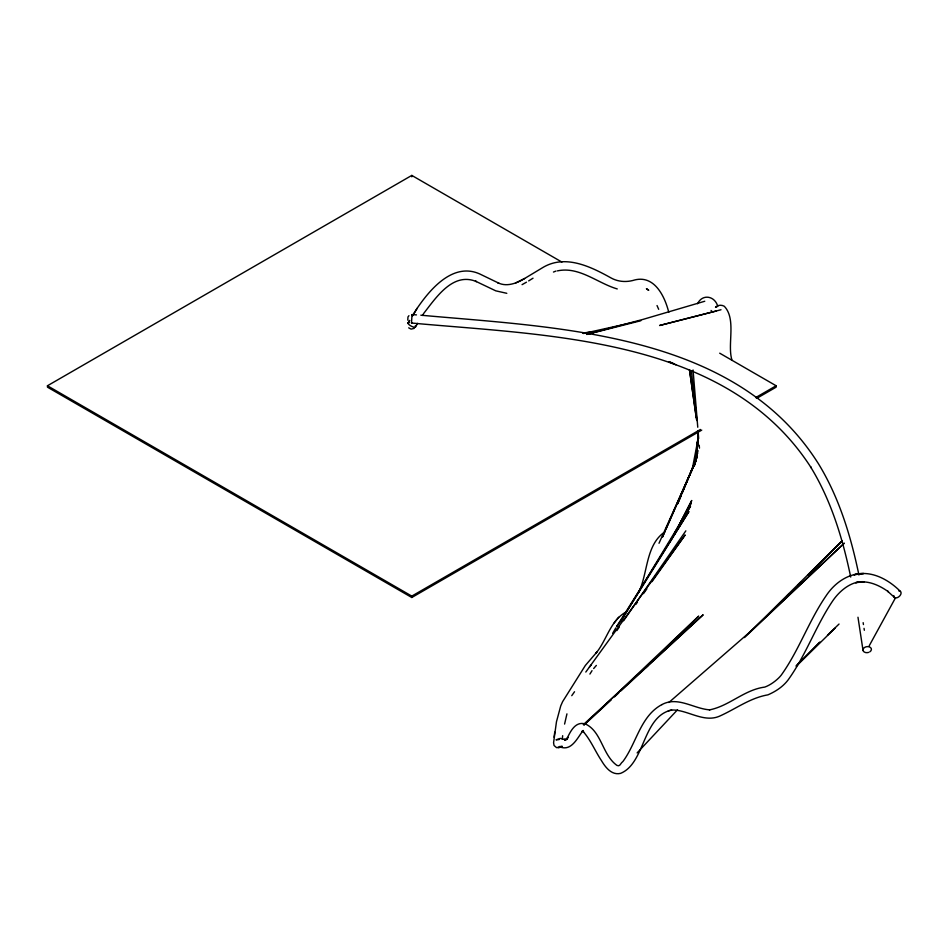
<?xml version="1.0" encoding="UTF-8"?>
<svg xmlns="http://www.w3.org/2000/svg" width="949" height="949" viewBox="0 0 949 949"><rect width="100%" height="100%" fill="white"/><g stroke="black" fill="none" stroke-linecap="round" stroke-linejoin="round"><path stroke-width="1.42" d="M697.195 457.406L697.385 451.499M697.622 444.096L698.049 430.787M697.515 453.539L697.622 450.621M697.776 446.244L698.25 433.1L697.301 447.726M696.673 457.809L696.874 454.879M696.044 457.798L696.317 454.868M696.863 448.996L698.239 434.322M696.103 458.07L696.388 455.152M696.946 449.328L698.191 436.196L696.637 449.257M626.032 612.022C610.29 620.551 606.791 640.195 595.984 653.185L596.791 652.153L585.331 665.498L562.603 701.667L560.717 705.949L556.47 721.762L553.575 742.735L554.05 745.487L556.6 747.67L562.33 746.377L559.305 746.59C571.345 752.177 577.324 737.859 583.149 730.493L582.247 731.335L582.935 730.813M562.271 739.081L562.674 735.689M695.949 455.057L696.293 452.151M696.163 454.701L698.12 438.628L691.999 470.597M554.738 732.165L554.074 737.219M694.573 464.607L697.634 450.384L694.016 466.03M564.584 724.075L566.944 713.862M694.751 464.369L697.456 452.946L694.526 464.429M694.668 464.974L697.254 455.022L694.49 464.88M694.644 464.927L697.041 456.481L694.454 464.88M638.736 592.295C647.776 573.587 645.652 546.482 663.292 532.994M411.676 322.802L411.534 323.028C548.736 335.744 727.053 336.966 811.17 467.762L810.553 466.837C831.205 500.443 842.724 538.676 850.707 577.051M677.74 503.551L696.281 458.806M677.74 503.753L681.109 495.663M682.224 492.97L695.712 460.621L662.521 536.98L664.881 531.642M666.056 528.973L695.403 462.199L659.009 543.279M674.359 534.382L691.75 500.479L674.715 533.374M677.657 528.866L691.346 502.792L670.113 541.654M869.118 645.961L895.476 597.846M677.669 529.269L690.54 506.114L621.132 620.682L616.553 626.66L688.915 511.558L621.132 620.682M612.627 633.386L615.806 627.906M515.568 283.004L524.595 278.508C517.324 283.039 506.73 287.345 497.81 282.707L498.783 283.146L479.625 273.905C453.171 262.114 430.395 288.876 417.157 308.283L412.483 315.851M415.579 326.8L417.667 323.348M422.471 315.471L423.8 313.3C436.421 297.096 453.159 271.805 476.457 281.604L475.473 281.165L495.758 290.833L506.802 293.312M408.224 322.755L409.671 320.394M412.59 315.685L417.157 308.283M408.011 323.075L409.505 320.667M589.91 674.075L592.034 670.658M412.222 315.483L412.032 314.57L411.486 322.968M574.525 691.738L571.761 695.676M585.806 672.046L685.142 534.963L651.975 581.678M616.85 630.622L619.412 626.803M623.612 620.729L685.842 530.847M635.806 604.442L637.503 602.046M643.458 593.659L646.862 588.866M408.936 315.697L407.963 316.978L407.785 320.157M614.193 622.841L618.653 617.218M589.436 667.04L591.322 664.846M697.61 303.727C701.987 294.131 713.814 295.519 717.361 305.092M593.659 668.547L596.352 665.427M637.135 752.889L677.515 709.793M796.46 665.901L819.924 642.117L796.187 665.949M787.456 595.96L789.532 593.872M797.812 585.533L800.92 582.401M808.168 575.106L842.332 540.681M842.285 540.669L744.479 637.586L844.302 543.125L748.464 633.232L668.843 702.509M796.33 666.103L834.978 628.226M645.771 667.74L647.894 665.676M653.185 660.516L659.531 654.324M665.89 648.131L698.713 616.126L584.086 724.787M827.481 635.237L839.035 624.039M584.169 724.906L611.215 699.876M614.466 696.874L618.784 692.865M620.954 690.872L703.162 614.786L583.315 724.668M661.833 704.644C677.574 695.866 694.016 708.903 709.852 709.852L709.378 709.899C729.247 706.08 744.265 689.733 764.787 687.088C771.039 684.881 777.99 679.33 781.241 675.13C798.785 650.658 808.56 621.642 825.452 596.743L825.725 596.363C834.041 583.433 847.694 573.315 863.602 573.54L853.91 574.786C871.241 569.934 888.478 579.483 900.447 591.464M661.928 704.573C640.361 716.092 636.589 743.174 622.947 761.466C620.219 763.399 620.266 766.839 617.016 765.452C602.413 755.143 601.832 732.023 585.782 724.134C575.735 720.647 570.574 731.038 567.111 738.393L568.119 737.42L564.987 740.374L567.431 738.939L564.121 739.52L565.557 739.662L560.29 738.393L556.019 739.817L559.127 739.579M528.652 280.904L533.018 278.199M524.595 278.508L543.741 266.989C566.055 254.379 591.132 266.871 611.073 277.962C618.392 282.007 626.85 282.422 634.762 279.955C654.608 274.985 664.881 296.634 668.76 312.292M701.738 430.111L411.795 597.502L47.45 387.156L47.45 385.769L411.795 175.411L561.903 262.078M47.45 385.769L411.795 596.114L700.457 429.47M755.618 397.619L776.14 385.769L776.14 387.156L756.899 398.26M522.069 284.653L526.458 282.197M414.322 328.342L411.071 329.125L408.687 327.832M553.457 272.043L555.948 271.07M704.763 301.248L643.125 319.362L586.707 334.38M558.19 747.836L560.574 747.183M716.365 310.999L659.602 325.495L721.015 309.754M586.779 334.451L640.848 320.726L583.362 333.502M668.333 710.813L671.631 710.066C642.402 716.246 645.32 763.435 620.516 773.388C611.666 775.487 605.426 767.326 601.476 760.647C595.213 751.252 590.919 740.505 583.505 731.928C581.844 730.766 582.045 730.932 583.659 731.893L582.413 731.145M671.631 710.066C686.53 709.14 703.197 723.079 719.259 716.293C735.522 709.117 749.959 697.918 767.907 694.858C775.57 691.548 782.688 686.91 787.86 680.267C805.737 655.7 815.559 626.399 832.487 601.227C838.608 592.022 850.553 580.776 864.171 581.725L855.607 582.686C867.362 579.756 879.023 585.058 888.43 591.773L887.623 591.215L894.444 597.431M586.435 333.716L589.353 333.289M557.395 270.88C579.317 266.183 597.348 283.122 617.253 288.935M582.769 333.016L591.417 331.948M412.091 314.582L416.457 314.89M420.834 315.198C557.917 327.69 734.206 332.055 817.564 462.377L818.18 463.302C839.118 497.371 850.85 536.102 858.928 575.011M717.788 306.349L715.51 307.215C717.883 304.914 721.489 304.665 724.301 306.278C736.543 319.149 727.195 344.273 731.857 359.718M669.353 361.771L673.422 363.479M669.057 361.842L675.83 364.76M719.698 353.182L776.14 385.769M646.399 288.686L648.736 290.311L646.767 288.911M711.074 310.465L712.45 311.877M657.028 305.542L658.677 309.303M863.151 622.651L863.448 624.549M864.041 628.368L864.337 630.278M857.979 617.23L863.032 650.456M696.317 417.702L689.508 369.849L696.483 419.458M691.335 370.608L696.898 420.526M693.055 369.98L697.764 427.24M698.167 432.234L698.654 438.509M699.235 445.271L699.472 448.165M411.795 175.411L411.795 176.799M411.795 596.114L411.795 597.502M415.211 325.91A4.247 1.317 28.3 0 1 413.681 327.108A4.247 1.317 28.3 0 1 408.651 324.273A4.247 1.317 28.3 0 1 409.47 322.672M898.905 590.99A4.247 2.669 -41.9 0 1 900.898 594.003A4.247 2.669 -41.9 0 1 896.686 597.823A4.247 2.669 -41.9 0 1 893.839 595.592M868.691 652.378A4.247 3.025 -8.4 0 1 862.985 649.768A4.247 3.025 -8.4 0 1 869.154 646.815A4.247 3.025 -8.4 0 1 869.806 651.844"/></g></svg>
